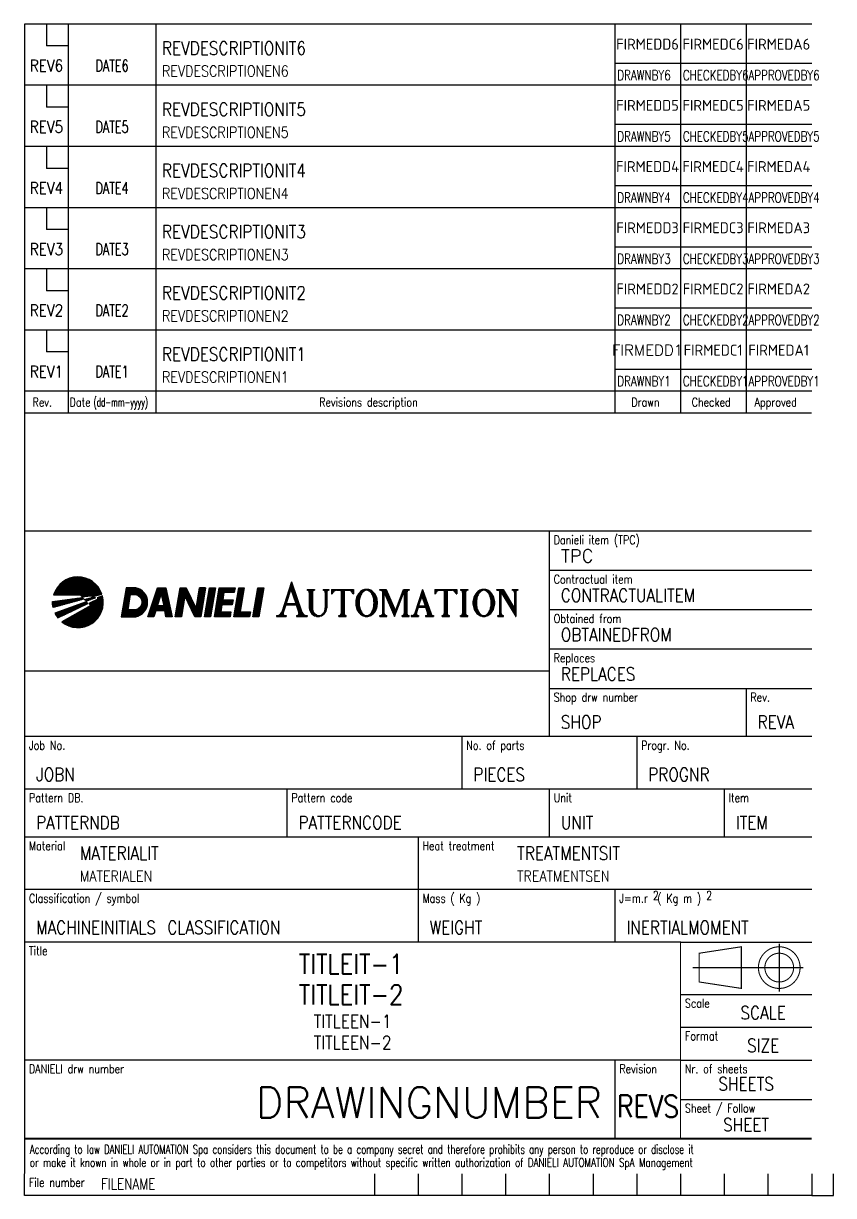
# Model space of a CAD drawing. Extents: x -180 to 5, y -5 to 263.
import ezdxf
from ezdxf.enums import TextEntityAlignment as Align

# ---------------------------------------------------------------- set-up
doc = ezdxf.new("R2010")
doc.units = 0
doc.header["$LTSCALE"] = 5
doc.header["$MEASUREMENT"] = 0
doc.layers.get('0').update_dxf_attribs({"linetype": 'CONTINUOUS'})
doc.layers.add('CART', color=7, linetype='CONTINUOUS')
doc.layers.add('CART-TEXT', color=7, linetype='CONTINUOUS')
doc.styles.add('DIN', font='DIN.shx', dxfattribs={"width": 0.85})
doc.styles.add('ROMANS', font='ROMANS.shx', dxfattribs={"width": 0.85})

# ---------------------------------------------------------------- blocks, each defined once
blk = doc.blocks.new('*X0')
at = {"color": 0}
for p, q in [((1.31, 70.64), (8.03, 70.64)), ((1.56, 70.8), (7.78, 70.8)), ((1.85, 70.96), (7.49, 70.96)), ((2.18, 71.12), (7.16, 71.12)), ((2.57, 71.28), (6.77, 71.28)), ((3.07, 71.44), (6.27, 71.44)), ((3.85, 71.6), (5.48, 71.6)), ((-1.02, 67.79), (10.35, 67.79)), ((-0.95, 67.94), (10.29, 67.94)), ((-0.88, 68.1), (10.22, 68.1)), ((-0.8, 68.26), (10.14, 68.26)), ((-0.72, 68.42), (10.06, 68.42)), ((-0.63, 68.58), (9.97, 68.58)), ((-0.54, 68.74), (9.88, 68.74)), ((-0.44, 68.9), (9.78, 68.9)), ((-0.33, 69.06), (9.67, 69.06)), ((-0.22, 69.21), (9.55, 69.21)), ((-0.09, 69.37), (9.43, 69.37)), ((0.04, 69.53), (9.3, 69.53)), ((0.18, 69.69), (9.16, 69.69)), ((0.34, 69.85), (9, 69.85)), ((0.5, 70.01), (8.84, 70.01)), ((0.68, 70.17), (8.66, 70.17)), ((0.87, 70.33), (8.47, 70.33)), ((1.08, 70.48), (8.26, 70.48)), ((-1.45, 65.56), (3.29, 65.56)), ((-1.44, 65.72), (3.88, 65.72)), ((-1.44, 65.4), (2.71, 65.4)), ((-1.44, 65.25), (2.12, 65.25)), ((-1.43, 65.09), (1.54, 65.09)), ((-1.42, 64.93), (0.95, 64.93)), ((-1.13, 67.47), (10.33, 67.47)), ((-1.08, 67.63), (10.42, 67.63)), ((-0.27, 65.88), (4.47, 65.88)), ((0.9, 66.04), (5.05, 66.04)), ((2.06, 66.2), (5.64, 66.2)), ((3.23, 66.36), (6, 66.36)), ((4.4, 66.52), (5.84, 66.52)), ((4.61, 64.93), (6.39, 64.93)), ((5.04, 65.09), (6.72, 65.09)), ((5.22, 67.31), (9.74, 67.31)), ((5.38, 67.15), (9.16, 67.15)), ((5.48, 65.25), (7.05, 65.25)), ((5.54, 66.99), (7, 66.99)), ((5.57, 66.67), (5.68, 66.67)), ((5.7, 66.83), (5.83, 66.83)), ((5.92, 65.4), (6.95, 65.4)), ((6.33, 66.2), (7.75, 66.2)), ((6.36, 65.56), (6.79, 65.56)), ((6.49, 66.04), (7.31, 66.04)), ((6.65, 65.88), (6.88, 65.88)), ((6.69, 66.36), (8.19, 66.36)), ((7.28, 66.52), (8.63, 66.52)), ((7.33, 65.25), (10.78, 65.25)), ((7.44, 65.09), (10.77, 65.09)), ((7.6, 64.93), (10.75, 64.93)), ((7.66, 65.4), (10.78, 65.4)), ((7.86, 66.67), (8.75, 66.67)), ((7.99, 65.56), (10.78, 65.56)), ((8.04, 66.99), (8.57, 66.99)), ((8.32, 65.72), (10.78, 65.72)), ((8.65, 65.88), (10.77, 65.88)), ((8.98, 66.04), (10.76, 66.04)), ((9.31, 66.2), (10.75, 66.2)), ((9.43, 66.67), (10.68, 66.67)), ((9.64, 66.36), (10.73, 66.36)), ((9.82, 66.52), (10.71, 66.52)), ((9.86, 66.83), (10.64, 66.83)), ((10.3, 66.99), (10.61, 66.99)), ((-1.4, 64.77), (0.36, 64.77)), ((-1.38, 64.61), (-0.22, 64.61)), ((-1.35, 64.45), (-0.81, 64.45)), ((-0.83, 62.86), (2.11, 62.86)), ((-0.75, 62.71), (1.78, 62.71)), ((-0.67, 62.55), (1.45, 62.55)), ((-0.65, 63.02), (2.44, 63.02)), ((-0.57, 62.39), (1.12, 62.39)), ((-0.48, 62.23), (0.79, 62.23)), ((-0.21, 63.18), (2.77, 63.18)), ((0.22, 63.34), (3.1, 63.34)), ((0.66, 63.5), (3.43, 63.5)), ((1.1, 63.66), (3.76, 63.66)), ((1.54, 63.82), (4.08, 63.82)), ((1.98, 63.98), (4.41, 63.98)), ((2.42, 64.13), (4.74, 64.13)), ((2.85, 64.29), (5.07, 64.29)), ((3.29, 64.45), (5.4, 64.45)), ((3.33, 62.23), (9.81, 62.23)), ((3.61, 62.39), (9.91, 62.39)), ((3.73, 64.61), (5.73, 64.61)), ((3.89, 62.55), (10, 62.55)), ((4.16, 62.71), (10.09, 62.71)), ((4.17, 64.77), (6.06, 64.77)), ((4.44, 62.86), (10.17, 62.86)), ((4.72, 63.02), (10.24, 63.02)), ((5, 63.18), (10.31, 63.18)), ((5.28, 63.34), (10.38, 63.34)), ((5.56, 63.5), (10.44, 63.5)), ((5.84, 63.66), (10.49, 63.66)), ((6.12, 63.82), (10.54, 63.82)), ((6.4, 63.98), (10.58, 63.98)), ((6.68, 64.13), (10.62, 64.13)), ((6.95, 64.29), (10.66, 64.29)), ((7.23, 64.45), (10.69, 64.45)), ((7.51, 64.61), (10.71, 64.61)), ((7.76, 64.77), (10.74, 64.77)), ((-0.37, 62.07), (0.46, 62.07)), ((-0.26, 61.91), (0.13, 61.91)), ((0.82, 60.8), (8.54, 60.8)), ((1, 60.64), (8.34, 60.64)), ((1.1, 60.96), (8.73, 60.96)), ((1.22, 60.48), (8.11, 60.48)), ((1.38, 61.12), (8.9, 61.12)), ((1.47, 60.32), (7.87, 60.32)), ((1.65, 61.28), (9.06, 61.28)), ((1.74, 60.17), (7.6, 60.17)), ((1.93, 61.44), (9.21, 61.44)), ((2.06, 60.01), (7.28, 60.01)), ((2.21, 61.59), (9.34, 61.59)), ((2.42, 59.85), (6.92, 59.85)), ((2.49, 61.75), (9.47, 61.75)), ((2.77, 61.91), (9.6, 61.91)), ((2.87, 59.69), (6.46, 59.69)), ((3.05, 62.07), (9.71, 62.07)), ((3.51, 59.53), (5.83, 59.53))]:
    blk.add_line(p, q, dxfattribs=at)
blk = doc.blocks.new('*X1')
at = {"color": 0}
for p, q in [((16.04, 67.79), (20.67, 67.79)), ((16.07, 67.94), (20.53, 67.94)), ((16.09, 68.1), (20.38, 68.1)), ((16.12, 68.26), (20.2, 68.26)), ((16.15, 68.42), (20, 68.42)), ((16.17, 68.58), (19.77, 68.58)), ((16.2, 68.74), (19.49, 68.74)), ((16.23, 68.9), (19.12, 68.9)), ((23.4, 67.79), (26.13, 67.79)), ((23.45, 67.94), (26.09, 67.94)), ((23.51, 68.1), (26.06, 68.1)), ((23.56, 68.26), (26.03, 68.26)), ((23.61, 68.42), (25.99, 68.42)), ((23.66, 68.58), (25.96, 68.58)), ((23.72, 68.74), (25.93, 68.74)), ((23.77, 68.9), (25.89, 68.9)), ((29.08, 67.79), (31.35, 67.79)), ((29.1, 67.94), (31.27, 67.94)), ((29.13, 68.1), (31.2, 68.1)), ((29.16, 68.26), (31.12, 68.26)), ((29.18, 68.42), (31.04, 68.42)), ((29.21, 68.58), (30.97, 68.58)), ((29.24, 68.74), (30.89, 68.74)), ((29.26, 68.9), (30.82, 68.9)), ((33.74, 67.79), (35.2, 67.79)), ((33.77, 67.94), (35.23, 67.94)), ((33.8, 68.1), (35.26, 68.1)), ((33.82, 68.26), (35.28, 68.26)), ((33.85, 68.42), (35.31, 68.42)), ((33.88, 68.58), (35.33, 68.58)), ((33.9, 68.74), (35.36, 68.74)), ((33.93, 68.9), (35.39, 68.9)), ((36.12, 67.79), (37.57, 67.79)), ((36.14, 67.94), (37.6, 67.94)), ((36.17, 68.1), (37.63, 68.1)), ((36.2, 68.26), (37.65, 68.26)), ((36.22, 68.42), (37.68, 68.42)), ((36.25, 68.58), (37.71, 68.58)), ((36.28, 68.74), (37.73, 68.74)), ((36.3, 68.9), (37.76, 68.9)), ((38.49, 67.79), (39.8, 67.79)), ((38.52, 67.94), (42.31, 67.94)), ((38.54, 68.1), (42.33, 68.1)), ((38.57, 68.26), (42.36, 68.26)), ((38.59, 68.42), (42.39, 68.42)), ((38.62, 68.58), (42.41, 68.58)), ((38.65, 68.74), (42.44, 68.74)), ((38.67, 68.9), (42.47, 68.9)), ((43.16, 67.79), (44.48, 67.79)), ((43.19, 67.94), (44.5, 67.94)), ((43.22, 68.1), (44.53, 68.1)), ((43.24, 68.26), (44.56, 68.26)), ((43.27, 68.42), (44.58, 68.42)), ((43.3, 68.58), (44.61, 68.58)), ((43.32, 68.74), (44.64, 68.74)), ((43.35, 68.9), (44.66, 68.9)), ((47.72, 67.79), (49.18, 67.79)), ((47.75, 67.94), (49.21, 67.94)), ((47.78, 68.1), (49.24, 68.1)), ((47.8, 68.26), (49.26, 68.26)), ((47.83, 68.42), (49.29, 68.42)), ((47.86, 68.58), (49.31, 68.58)), ((47.88, 68.74), (49.34, 68.74)), ((47.91, 68.9), (49.37, 68.9)), ((15.56, 64.93), (16.95, 64.93)), ((15.59, 65.09), (16.98, 65.09)), ((15.62, 65.25), (17, 65.25)), ((15.64, 65.4), (17.03, 65.4)), ((15.67, 65.56), (17.06, 65.56)), ((15.7, 65.72), (17.08, 65.72)), ((15.72, 65.88), (17.11, 65.88)), ((15.75, 66.04), (17.14, 66.04)), ((15.78, 66.2), (17.16, 66.2)), ((15.8, 66.36), (17.19, 66.36)), ((15.83, 66.52), (17.22, 66.52)), ((15.86, 66.67), (17.24, 66.67)), ((15.88, 66.83), (17.27, 66.83)), ((15.91, 66.99), (17.29, 66.99)), ((15.94, 67.15), (17.32, 67.15)), ((15.96, 67.31), (17.35, 67.31)), ((15.99, 67.47), (20.89, 67.47)), ((16.01, 67.63), (20.79, 67.63)), ((18.86, 67.31), (20.99, 67.31)), ((19.19, 67.15), (21.08, 67.15)), ((19.41, 66.99), (21.15, 66.99)), ((19.58, 66.83), (21.22, 66.83)), ((19.72, 66.67), (21.27, 66.67)), ((19.82, 66.52), (21.32, 66.52)), ((19.91, 66.36), (21.36, 66.36)), ((19.98, 66.2), (21.4, 66.2)), ((19.99, 64.93), (21.4, 64.93)), ((20.03, 66.04), (21.42, 66.04)), ((20.03, 65.09), (21.43, 65.09)), ((20.06, 65.88), (21.44, 65.88)), ((20.07, 65.25), (21.44, 65.25)), ((20.08, 65.72), (21.45, 65.72)), ((20.09, 65.56), (21.46, 65.56)), ((20.09, 65.4), (21.45, 65.4)), ((22.45, 64.93), (23.91, 64.93)), ((22.5, 65.09), (23.96, 65.09)), ((22.55, 65.25), (24.01, 65.25)), ((22.61, 65.4), (24.07, 65.4)), ((22.66, 65.56), (24.12, 65.56)), ((22.71, 65.72), (24.17, 65.72)), ((22.77, 65.88), (24.22, 65.88)), ((22.82, 66.04), (24.28, 66.04)), ((22.87, 66.2), (24.33, 66.2)), ((22.92, 66.36), (24.38, 66.36)), ((22.98, 66.52), (24.44, 66.52)), ((23.03, 66.67), (24.49, 66.67)), ((23.08, 66.83), (24.54, 66.83)), ((23.14, 66.99), (24.59, 66.99)), ((23.19, 67.15), (24.65, 67.15)), ((23.24, 67.31), (24.7, 67.31)), ((23.29, 67.47), (26.19, 67.47)), ((23.35, 67.63), (26.16, 67.63)), ((24.77, 67.31), (26.23, 67.31)), ((24.8, 67.15), (26.26, 67.15)), ((24.83, 66.99), (26.29, 66.99)), ((24.87, 66.83), (26.32, 66.83)), ((24.9, 66.67), (26.36, 66.67)), ((24.93, 66.52), (26.39, 66.52)), ((24.97, 66.36), (26.42, 66.36)), ((25, 66.2), (26.46, 66.2)), ((25.03, 66.04), (26.49, 66.04)), ((25.06, 65.88), (26.52, 65.88)), ((25.1, 65.72), (26.56, 65.72)), ((25.13, 65.56), (26.59, 65.56)), ((25.16, 65.4), (26.62, 65.4)), ((25.2, 65.25), (26.66, 65.25)), ((25.23, 65.09), (26.69, 65.09)), ((25.26, 64.93), (26.72, 64.93)), ((28.6, 64.93), (30.06, 64.93)), ((28.63, 65.09), (30.09, 65.09)), ((28.65, 65.25), (30.11, 65.25)), ((28.68, 65.4), (30.14, 65.4)), ((28.71, 65.56), (30.16, 65.56)), ((28.73, 65.72), (30.19, 65.72)), ((28.76, 65.88), (30.22, 65.88)), ((28.79, 66.04), (30.24, 66.04)), ((28.81, 66.2), (30.27, 66.2)), ((28.84, 66.36), (30.3, 66.36)), ((28.86, 66.52), (30.32, 66.52)), ((28.89, 66.67), (30.35, 66.67)), ((28.92, 66.83), (30.38, 66.83)), ((28.94, 66.99), (30.4, 66.99)), ((28.97, 67.15), (31.65, 67.15)), ((29, 67.31), (31.58, 67.31)), ((29.02, 67.47), (31.5, 67.47)), ((29.05, 67.63), (31.42, 67.63)), ((30.46, 66.99), (31.73, 66.99)), ((30.54, 66.83), (31.8, 66.83)), ((30.61, 66.67), (31.88, 66.67)), ((30.69, 66.52), (31.95, 66.52)), ((30.76, 66.36), (32.03, 66.36)), ((30.84, 66.2), (32.11, 66.2)), ((30.92, 66.04), (32.18, 66.04)), ((30.99, 65.88), (32.26, 65.88)), ((31.07, 65.72), (32.33, 65.72)), ((31.14, 65.56), (32.41, 65.56)), ((31.22, 65.4), (32.48, 65.4)), ((31.29, 65.25), (32.56, 65.25)), ((31.37, 65.09), (32.64, 65.09)), ((31.45, 64.93), (32.71, 64.93)), ((33.27, 64.93), (34.73, 64.93)), ((33.29, 65.09), (34.75, 65.09)), ((33.32, 65.25), (34.78, 65.25)), ((33.35, 65.4), (34.81, 65.4)), ((33.37, 65.56), (34.83, 65.56)), ((33.4, 65.72), (34.86, 65.72)), ((33.43, 65.88), (34.88, 65.88)), ((33.45, 66.04), (34.91, 66.04)), ((33.48, 66.2), (34.94, 66.2)), ((33.51, 66.36), (34.96, 66.36)), ((33.53, 66.52), (34.99, 66.52)), ((33.56, 66.67), (35.02, 66.67)), ((33.59, 66.83), (35.04, 66.83)), ((33.61, 66.99), (35.07, 66.99)), ((33.64, 67.15), (35.1, 67.15)), ((33.66, 67.31), (35.12, 67.31)), ((33.69, 67.47), (35.15, 67.47)), ((33.72, 67.63), (35.18, 67.63)), ((35.64, 64.93), (37.1, 64.93)), ((35.67, 65.09), (37.13, 65.09)), ((35.69, 65.25), (37.15, 65.25)), ((35.72, 65.4), (37.18, 65.4)), ((35.75, 65.56), (37.2, 65.56)), ((35.77, 65.72), (37.23, 65.72)), ((35.8, 65.88), (37.26, 65.88)), ((35.83, 66.04), (37.28, 66.04)), ((35.85, 66.2), (37.31, 66.2)), ((35.88, 66.36), (37.34, 66.36)), ((35.9, 66.52), (37.36, 66.52)), ((35.93, 66.67), (37.39, 66.67)), ((35.96, 66.83), (37.42, 66.83)), ((35.98, 66.99), (37.44, 66.99)), ((36.01, 67.15), (37.47, 67.15)), ((36.04, 67.31), (37.5, 67.31)), ((36.06, 67.47), (37.52, 67.47)), ((36.09, 67.63), (37.55, 67.63)), ((38.01, 64.93), (39.33, 64.93)), ((38.04, 65.09), (41.83, 65.09)), ((38.07, 65.25), (41.86, 65.25)), ((38.09, 65.4), (41.88, 65.4)), ((38.12, 65.56), (41.91, 65.56)), ((38.15, 65.72), (41.94, 65.72)), ((38.17, 65.88), (41.96, 65.88)), ((38.2, 66.04), (41.99, 66.04)), ((38.22, 66.2), (39.54, 66.2)), ((38.25, 66.36), (39.56, 66.36)), ((38.28, 66.52), (39.59, 66.52)), ((38.3, 66.67), (39.62, 66.67)), ((38.33, 66.83), (39.64, 66.83)), ((38.36, 66.99), (39.67, 66.99)), ((38.38, 67.15), (39.7, 67.15)), ((38.41, 67.31), (39.72, 67.31)), ((38.44, 67.47), (39.75, 67.47)), ((38.46, 67.63), (39.78, 67.63)), ((42.69, 64.93), (44, 64.93)), ((42.71, 65.09), (44.03, 65.09)), ((42.74, 65.25), (44.05, 65.25)), ((42.77, 65.4), (44.08, 65.4)), ((42.79, 65.56), (44.11, 65.56)), ((42.82, 65.72), (44.13, 65.72)), ((42.85, 65.88), (44.16, 65.88)), ((42.87, 66.04), (44.19, 66.04)), ((42.9, 66.2), (44.21, 66.2)), ((42.93, 66.36), (44.24, 66.36)), ((42.95, 66.52), (44.26, 66.52)), ((42.98, 66.67), (44.29, 66.67)), ((43, 66.83), (44.32, 66.83)), ((43.03, 66.99), (44.34, 66.99)), ((43.06, 67.15), (44.37, 67.15)), ((43.08, 67.31), (44.4, 67.31)), ((43.11, 67.47), (44.42, 67.47)), ((43.14, 67.63), (44.45, 67.63)), ((47.25, 64.93), (48.71, 64.93)), ((47.27, 65.09), (48.73, 65.09)), ((47.3, 65.25), (48.76, 65.25)), ((47.33, 65.4), (48.79, 65.4)), ((47.35, 65.56), (48.81, 65.56)), ((47.38, 65.72), (48.84, 65.72)), ((47.41, 65.88), (48.87, 65.88)), ((47.43, 66.04), (48.89, 66.04)), ((47.46, 66.2), (48.92, 66.2)), ((47.49, 66.36), (48.94, 66.36)), ((47.51, 66.52), (48.97, 66.52)), ((47.54, 66.67), (49, 66.67)), ((47.57, 66.83), (49.02, 66.83)), ((47.59, 66.99), (49.05, 66.99)), ((47.62, 67.15), (49.08, 67.15)), ((47.64, 67.31), (49.1, 67.31)), ((47.67, 67.47), (49.13, 67.47)), ((47.7, 67.63), (49.16, 67.63)), ((15.12, 62.23), (19.2, 62.23)), ((15.14, 62.39), (19.55, 62.39)), ((15.17, 62.55), (19.82, 62.55)), ((15.19, 62.71), (20.04, 62.71)), ((15.22, 62.86), (20.24, 62.86)), ((15.25, 63.02), (20.41, 63.02)), ((15.27, 63.18), (20.56, 63.18)), ((15.3, 63.34), (20.69, 63.34)), ((15.33, 63.5), (20.81, 63.5)), ((15.35, 63.66), (20.91, 63.66)), ((15.38, 63.82), (16.77, 63.82)), ((15.41, 63.98), (16.79, 63.98)), ((15.43, 64.13), (16.82, 64.13)), ((15.46, 64.29), (16.84, 64.29)), ((15.49, 64.45), (16.87, 64.45)), ((15.51, 64.61), (16.9, 64.61)), ((15.54, 64.77), (16.92, 64.77)), ((18.94, 63.82), (21.01, 63.82)), ((19.24, 63.98), (21.09, 63.98)), ((19.45, 64.13), (21.16, 64.13)), ((19.61, 64.29), (21.23, 64.29)), ((19.74, 64.45), (21.28, 64.45)), ((19.84, 64.61), (21.33, 64.61)), ((19.92, 64.77), (21.37, 64.77)), ((21.55, 62.23), (23.01, 62.23)), ((21.6, 62.39), (23.06, 62.39)), ((21.65, 62.55), (23.11, 62.55)), ((21.71, 62.71), (23.17, 62.71)), ((21.76, 62.86), (23.22, 62.86)), ((21.81, 63.02), (23.27, 63.02)), ((21.87, 63.18), (23.32, 63.18)), ((21.92, 63.34), (23.38, 63.34)), ((21.97, 63.5), (23.43, 63.5)), ((22.02, 63.66), (26.99, 63.66)), ((22.08, 63.82), (26.95, 63.82)), ((22.13, 63.98), (26.92, 63.98)), ((22.18, 64.13), (26.89, 64.13)), ((22.24, 64.29), (26.85, 64.29)), ((22.29, 64.45), (26.82, 64.45)), ((22.34, 64.61), (26.79, 64.61)), ((22.39, 64.77), (23.85, 64.77)), ((25.3, 64.77), (26.75, 64.77)), ((25.56, 63.5), (27.02, 63.5)), ((25.59, 63.34), (27.05, 63.34)), ((25.63, 63.18), (27.09, 63.18)), ((25.66, 63.02), (27.12, 63.02)), ((25.69, 62.86), (27.15, 62.86)), ((25.73, 62.71), (27.18, 62.71)), ((25.76, 62.55), (27.22, 62.55)), ((25.79, 62.39), (27.25, 62.39)), ((25.83, 62.23), (27.28, 62.23)), ((28.15, 62.23), (29.61, 62.23)), ((28.18, 62.39), (29.64, 62.39)), ((28.2, 62.55), (29.66, 62.55)), ((28.23, 62.71), (29.69, 62.71)), ((28.26, 62.86), (29.71, 62.86)), ((28.28, 63.02), (29.74, 63.02)), ((28.31, 63.18), (29.77, 63.18)), ((28.34, 63.34), (29.79, 63.34)), ((28.36, 63.5), (29.82, 63.5)), ((28.39, 63.66), (29.85, 63.66)), ((28.42, 63.82), (29.87, 63.82)), ((28.44, 63.98), (29.9, 63.98)), ((28.47, 64.13), (29.93, 64.13)), ((28.49, 64.29), (29.95, 64.29)), ((28.52, 64.45), (29.98, 64.45)), ((28.55, 64.61), (30.01, 64.61)), ((28.57, 64.77), (30.03, 64.77)), ((31.52, 64.77), (32.79, 64.77)), ((31.6, 64.61), (32.86, 64.61)), ((31.67, 64.45), (32.94, 64.45)), ((31.75, 64.29), (33.01, 64.29)), ((31.82, 64.13), (33.09, 64.13)), ((31.9, 63.98), (34.57, 63.98)), ((31.98, 63.82), (34.54, 63.82)), ((32.05, 63.66), (34.51, 63.66)), ((32.13, 63.5), (34.49, 63.5)), ((32.2, 63.34), (34.46, 63.34)), ((32.28, 63.18), (34.44, 63.18)), ((32.35, 63.02), (34.41, 63.02)), ((32.43, 62.86), (34.38, 62.86)), ((32.51, 62.71), (34.36, 62.71)), ((32.58, 62.55), (34.33, 62.55)), ((32.66, 62.39), (34.3, 62.39)), ((32.73, 62.23), (34.28, 62.23)), ((33.14, 64.13), (34.59, 64.13)), ((33.16, 64.29), (34.62, 64.29)), ((33.19, 64.45), (34.65, 64.45)), ((33.21, 64.61), (34.67, 64.61)), ((33.24, 64.77), (34.7, 64.77)), ((35.19, 62.23), (36.65, 62.23)), ((35.22, 62.39), (36.68, 62.39)), ((35.24, 62.55), (36.7, 62.55)), ((35.27, 62.71), (36.73, 62.71)), ((35.3, 62.86), (36.75, 62.86)), ((35.32, 63.02), (36.78, 63.02)), ((35.35, 63.18), (36.81, 63.18)), ((35.38, 63.34), (36.83, 63.34)), ((35.4, 63.5), (36.86, 63.5)), ((35.43, 63.66), (36.89, 63.66)), ((35.45, 63.82), (36.91, 63.82)), ((35.48, 63.98), (36.94, 63.98)), ((35.51, 64.13), (36.97, 64.13)), ((35.53, 64.29), (36.99, 64.29)), ((35.56, 64.45), (37.02, 64.45)), ((35.59, 64.61), (37.05, 64.61)), ((35.61, 64.77), (37.07, 64.77)), ((37.56, 62.23), (41.36, 62.23)), ((37.59, 62.39), (41.38, 62.39)), ((37.62, 62.55), (41.41, 62.55)), ((37.64, 62.71), (41.43, 62.71)), ((37.67, 62.86), (41.46, 62.86)), ((37.7, 63.02), (41.49, 63.02)), ((37.72, 63.18), (41.51, 63.18)), ((37.75, 63.34), (39.06, 63.34)), ((37.77, 63.5), (39.09, 63.5)), ((37.8, 63.66), (39.11, 63.66)), ((37.83, 63.82), (39.14, 63.82)), ((37.85, 63.98), (39.17, 63.98)), ((37.88, 64.13), (39.19, 64.13)), ((37.91, 64.29), (39.22, 64.29)), ((37.93, 64.45), (39.25, 64.45)), ((37.96, 64.61), (39.27, 64.61)), ((37.99, 64.77), (39.3, 64.77)), ((42.24, 62.23), (46.03, 62.23)), ((42.26, 62.39), (46.06, 62.39)), ((42.29, 62.55), (46.08, 62.55)), ((42.32, 62.71), (46.11, 62.71)), ((42.34, 62.86), (46.14, 62.86)), ((42.37, 63.02), (46.16, 63.02)), ((42.4, 63.18), (46.19, 63.18)), ((42.42, 63.34), (43.74, 63.34)), ((42.45, 63.5), (43.76, 63.5)), ((42.48, 63.66), (43.79, 63.66)), ((42.5, 63.82), (43.81, 63.82)), ((42.53, 63.98), (43.84, 63.98)), ((42.56, 64.13), (43.87, 64.13)), ((42.58, 64.29), (43.89, 64.29)), ((42.61, 64.45), (43.92, 64.45)), ((42.63, 64.61), (43.95, 64.61)), ((42.66, 64.77), (43.97, 64.77)), ((46.8, 62.23), (48.26, 62.23)), ((46.82, 62.39), (48.28, 62.39)), ((46.85, 62.55), (48.31, 62.55)), ((46.88, 62.71), (48.34, 62.71)), ((46.9, 62.86), (48.36, 62.86)), ((46.93, 63.02), (48.39, 63.02)), ((46.96, 63.18), (48.42, 63.18)), ((46.98, 63.34), (48.44, 63.34)), ((47.01, 63.5), (48.47, 63.5)), ((47.04, 63.66), (48.49, 63.66)), ((47.06, 63.82), (48.52, 63.82)), ((47.09, 63.98), (48.55, 63.98)), ((47.12, 64.13), (48.57, 64.13)), ((47.14, 64.29), (48.6, 64.29)), ((47.17, 64.45), (48.63, 64.45)), ((47.19, 64.61), (48.65, 64.61)), ((47.22, 64.77), (48.68, 64.77)), ((15.09, 62.07), (18.69, 62.07)), ((21.5, 62.07), (22.95, 62.07)), ((25.86, 62.07), (27.32, 62.07)), ((28.12, 62.07), (29.58, 62.07)), ((32.81, 62.07), (34.25, 62.07)), ((35.16, 62.07), (36.62, 62.07)), ((37.54, 62.07), (41.33, 62.07)), ((42.21, 62.07), (46, 62.07)), ((46.77, 62.07), (48.23, 62.07))]:
    blk.add_line(p, q, dxfattribs=at)

msp = doc.modelspace()

# ---------------------------------------------------------------- hatches: boundary and pattern name
at = {"layer": 'CART'}
h = msp.add_hatch(dxfattribs=at)
h.set_pattern_fill('ANSI31', color=9, scale=1.15, angle=315, style=0)
h.paths.add_polyline_path([(-67.68, 132.98, -0.414214), (-67.18, 133.48), (-67.18, 133.68), (-68.48, 133.68), (-68.48, 133.48, -0.414214), (-67.98, 132.98), (-67.98, 129.34), (-70.58, 133.68), (-71.98, 133.68), (-71.98, 133.48), (-71.78, 133.48, -0.414214), (-71.28, 132.98), (-71.28, 128.18, -0.414214), (-71.78, 127.68), (-71.78, 127.48), (-70.48, 127.48), (-70.48, 127.68, -0.414214), (-70.98, 128.18), (-70.98, 132.98), (-67.68, 127.48)])
h.paths.add_polyline_path([(-72.67, 129.37, 0.080772), (-72.48, 130.58, 0.080772), (-72.67, 131.8, 0.089305), (-73.21, 132.77, 0.104793), (-74.05, 133.46, 0.119182), (-74.98, 133.68, 0.119182), (-75.91, 133.46, 0.104793), (-76.74, 132.77, 0.089305), (-77.28, 131.8, 0.080772), (-77.48, 130.58, 0.080772), (-77.28, 129.37, 0.089305), (-76.74, 128.39, 0.104793), (-75.91, 127.71, 0.119182), (-74.98, 127.48, 0.119182), (-74.05, 127.71, 0.104793), (-73.21, 128.39, 0.089305)])
h.paths.add_polyline_path([(-73.77, 128.53, -0.106763), (-74.38, 127.87, -0.155009), (-74.98, 127.68, -0.155009), (-75.57, 127.87, -0.106763), (-76.18, 128.53, -0.073133), (-76.54, 129.42, -0.059622), (-76.68, 130.58, -0.059622), (-76.54, 131.75, -0.073133), (-76.18, 132.63, -0.106763), (-75.57, 133.29, -0.155009), (-74.98, 133.48, -0.155009), (-74.38, 133.29, -0.106763), (-73.77, 132.63, -0.073133), (-73.42, 131.75, -0.059622), (-73.28, 130.58, -0.059622), (-73.42, 129.42, -0.073133)], flags=16)
h.paths.add_polyline_path([(-79.83, 128.18, -0.414214), (-80.33, 127.68), (-80.33, 127.48), (-78.63, 127.48), (-78.63, 127.68, -0.414214), (-79.13, 128.18), (-79.13, 132.98, -0.414214), (-78.63, 133.48), (-78.63, 133.68), (-80.33, 133.68), (-80.33, 133.48, -0.414214), (-79.83, 132.98)])
h.paths.add_polyline_path([(-84.53, 127.68), (-84.53, 127.48), (-82.83, 127.48), (-82.83, 127.68, -0.414214), (-83.33, 128.18), (-83.33, 133.28, -0.414214), (-83.13, 133.48), (-82.28, 133.48, -0.121887), (-81.87, 133.38, -0.105305), (-81.5, 133.07, -0.078679), (-81.28, 132.68), (-81.18, 132.68), (-81.18, 133.68), (-86.18, 133.68), (-86.18, 132.68), (-86.07, 132.68, -0.078679), (-85.85, 133.07, -0.105305), (-85.48, 133.38, -0.121887), (-85.08, 133.48), (-84.23, 133.48, -0.414214), (-84.03, 133.28), (-84.03, 128.18, -0.414214)])
h.paths.add_polyline_path([(-87.83, 128.21, -0.515034), (-88.21, 127.68), (-88.28, 127.68), (-88.28, 127.48), (-86.48, 127.48), (-86.48, 127.68), (-86.48, 127.68, -0.320103), (-87.05, 128.09), (-88.98, 133.68), (-90.75, 128.23, -0.32492), (-91.51, 127.68), (-91.58, 127.68), (-91.58, 127.48), (-89.88, 127.48), (-89.88, 127.68), (-89.92, 127.68, -0.509525), (-90.4, 128.34), (-89.99, 129.58), (-88.31, 129.58)])
h.paths.add_polyline_path([(-88.41, 129.88), (-89.9, 129.88), (-89.17, 132.1)], flags=16)
h.paths.add_polyline_path([(-93.18, 128.18, -0.414214), (-93.68, 127.68), (-93.68, 127.48), (-92.08, 127.48), (-92.08, 127.68, -0.414214), (-92.58, 128.18), (-92.58, 132.98, -0.414214), (-92.08, 133.48), (-92.08, 133.68), (-93.32, 133.68), (-95.19, 128.8), (-97.32, 133.68), (-98.78, 133.68), (-98.78, 133.48), (-98.58, 133.48, -0.414214), (-98.08, 132.98), (-98.08, 128.18, -0.35716), (-98.73, 127.68), (-98.73, 127.48), (-97.13, 127.48), (-97.13, 127.68, -0.35716), (-97.78, 128.18), (-97.78, 132.98), (-95.38, 127.48), (-93.18, 133.21)])
h.paths.add_polyline_path([(-104.28, 130.58, 0.080772), (-104.08, 129.37, 0.089305), (-103.54, 128.39, 0.104793), (-102.71, 127.71, 0.119182), (-101.78, 127.48, 0.119182), (-100.85, 127.71, 0.104793), (-100.01, 128.39, 0.089305), (-99.47, 129.37, 0.080772), (-99.28, 130.58, 0.080772), (-99.47, 131.8, 0.089305), (-100.01, 132.77, 0.104793), (-100.85, 133.46, 0.119182), (-101.78, 133.68, 0.119182), (-102.71, 133.46, 0.104793), (-103.54, 132.77, 0.089305), (-104.08, 131.8, 0.080772)])
h.paths.add_polyline_path([(-100.22, 129.42, -0.073133), (-100.57, 128.53, -0.106763), (-101.18, 127.87, -0.155009), (-101.78, 127.68, -0.155009), (-102.37, 127.87, -0.106763), (-102.98, 128.53, -0.073133), (-103.34, 129.42, -0.059622), (-103.48, 130.58, -0.059622), (-103.34, 131.75, -0.073133), (-102.98, 132.63, -0.106763), (-102.37, 133.29, -0.155009), (-101.78, 133.48, -0.155009), (-101.18, 133.29, -0.106763), (-100.57, 132.63, -0.073133), (-100.22, 131.75, -0.059622), (-100.08, 130.58, -0.059622)], flags=16)
h.paths.add_polyline_path([(-107.63, 128.18, -0.414214), (-108.13, 127.68), (-108.13, 127.48), (-106.43, 127.48), (-106.43, 127.68, -0.414214), (-106.93, 128.18), (-106.93, 133.28, -0.414214), (-106.73, 133.48), (-105.88, 133.48, -0.121887), (-105.47, 133.38, -0.105305), (-105.1, 133.07, -0.078679), (-104.88, 132.68), (-104.78, 132.68), (-104.78, 133.68), (-109.78, 133.68), (-109.78, 132.68), (-109.67, 132.68, -0.078679), (-109.45, 133.07, -0.105305), (-109.08, 133.38, -0.121887), (-108.68, 133.48), (-107.83, 133.48, -0.414214), (-107.63, 133.28)])
h.paths.add_polyline_path([(-114.18, 132.98, -0.414214), (-113.68, 133.48), (-113.68, 133.68), (-115.38, 133.68), (-115.38, 133.48, -0.414214), (-114.88, 132.98), (-114.88, 129.48, 1), (-110.88, 129.48), (-110.88, 132.98, -0.414214), (-110.38, 133.48), (-110.38, 133.68), (-111.73, 133.68), (-111.73, 133.48, -0.414214), (-111.23, 132.98), (-111.23, 129.48, -0.043151), (-111.33, 128.77, -0.12619), (-111.69, 128.21, -0.105488), (-112.16, 127.81, -0.122953), (-112.68, 127.68, -0.122953), (-113.19, 127.81, -0.061545), (-113.71, 128.21, -0.113893), (-114.07, 128.77, -0.055575), (-114.18, 129.48)])
h.paths.add_polyline_path([(-116.57, 128.49), (-118.95, 135.4), (-121.19, 128.5, -0.330326), (-122.31, 127.68), (-122.38, 127.68), (-122.38, 127.48), (-120.18, 127.48), (-120.18, 127.68), (-120.4, 127.68, -0.509525), (-120.88, 128.34), (-120.28, 130.18), (-117.89, 130.18), (-117.26, 128.34, -0.515034), (-117.73, 127.68), (-117.78, 127.68), (-117.78, 127.48), (-115.38, 127.48), (-115.38, 127.68), (-115.44, 127.68, -0.320103)])
h.paths.add_polyline_path([(-118, 130.48), (-120.18, 130.48), (-119.12, 133.75)], flags=16)

# ---------------------------------------------------------------- linework, layer by layer
at = {"layer": 'CART', "color": 2}
for p, q in [((0, 263), (-180, 263)), ((-118.95, 135.4), (-121.19, 128.5)), ((-118.95, 135.4), (-116.57, 128.49)), ((-145.52, 127.41), (-144.41, 134.06)), ((-119.12, 133.75), (-120.18, 130.48)), ((-119.12, 133.75), (-118, 130.48)), ((-115.38, 133.68), (-113.68, 133.68)), ((-115.38, 133.68), (-115.38, 133.48)), ((-114.88, 132.98), (-114.88, 129.48)), ((-114.18, 132.98), (-114.18, 129.48)), ((-113.68, 133.68), (-113.68, 133.48)), ((-111.73, 133.68), (-111.73, 133.48)), ((-111.73, 133.68), (-110.38, 133.68)), ((-111.23, 132.98), (-111.23, 129.48)), ((-110.88, 132.98), (-110.88, 129.48)), ((-110.38, 133.68), (-110.38, 133.48)), ((-109.78, 133.68), (-109.78, 132.68)), ((-109.78, 133.68), (-104.78, 133.68)), ((-109.78, 132.68), (-109.67, 132.68)), ((-108.68, 133.48), (-107.83, 133.48)), ((-107.63, 133.28), (-107.63, 128.18)), ((-106.93, 133.28), (-106.93, 128.18)), ((-106.73, 133.48), (-105.88, 133.48)), ((-104.88, 132.68), (-104.78, 132.68)), ((-104.78, 133.68), (-104.78, 132.68)), ((-98.78, 133.48), (-98.78, 133.68)), ((-98.78, 133.68), (-97.32, 133.68)), ((-98.78, 133.48), (-98.58, 133.48)), ((-98.08, 128.18), (-98.08, 132.98)), ((-97.78, 128.18), (-97.78, 132.98)), ((-97.78, 132.98), (-95.38, 127.48)), ((-97.32, 133.68), (-95.19, 128.8)), ((-95.38, 127.48), (-93.18, 133.21)), ((-95.19, 128.8), (-93.32, 133.68)), ((-93.32, 133.68), (-92.08, 133.68)), ((-93.18, 133.21), (-93.18, 128.18)), ((-92.58, 132.98), (-92.58, 128.18)), ((-92.08, 133.68), (-92.08, 133.48)), ((-88.98, 133.68), (-90.75, 128.23)), ((-89.17, 132.1), (-89.9, 129.88)), ((-89.17, 132.1), (-88.41, 129.88)), ((-88.98, 133.68), (-87.05, 128.09)), ((-86.18, 133.68), (-86.18, 132.68)), ((-86.18, 133.68), (-81.18, 133.68)), ((-86.18, 132.68), (-86.07, 132.68)), ((-85.08, 133.48), (-84.23, 133.48)), ((-84.03, 133.28), (-84.03, 128.18)), ((-83.33, 133.28), (-83.33, 128.18)), ((-83.13, 133.48), (-82.28, 133.48)), ((-81.28, 132.68), (-81.18, 132.68)), ((-81.18, 133.68), (-81.18, 132.68)), ((-80.33, 133.68), (-78.63, 133.68)), ((-80.33, 133.68), (-80.33, 133.48)), ((-79.83, 132.98), (-79.83, 128.18)), ((-79.13, 132.98), (-79.13, 128.18)), ((-78.63, 133.68), (-78.63, 133.48)), ((-71.98, 133.68), (-70.58, 133.68)), ((-71.98, 133.48), (-71.98, 133.68)), ((-71.98, 133.48), (-71.78, 133.48)), ((-71.28, 128.18), (-71.28, 132.98)), ((-70.98, 128.18), (-70.98, 132.98)), ((-70.98, 132.98), (-67.68, 127.48)), ((-70.58, 133.68), (-67.98, 129.34)), ((-68.48, 133.68), (-67.18, 133.68)), ((-68.48, 133.68), (-68.48, 133.48)), ((-67.98, 132.98), (-67.98, 129.34)), ((-67.68, 132.98), (-67.68, 127.48)), ((-67.18, 133.68), (-67.18, 133.48)), ((-120.28, 130.18), (-120.88, 128.34)), ((-120.28, 130.18), (-117.89, 130.18)), ((-120.18, 130.48), (-118, 130.48)), ((-117.89, 130.18), (-117.26, 128.34)), ((-89.99, 129.58), (-90.4, 128.34)), ((-89.99, 129.58), (-88.31, 129.58)), ((-89.9, 129.88), (-88.41, 129.88)), ((-88.31, 129.58), (-87.83, 128.21)), ((-122.38, 127.68), (-122.29, 127.68)), ((-122.38, 127.68), (-122.38, 127.48)), ((-122.38, 127.48), (-120.18, 127.48)), ((-120.4, 127.68), (-120.18, 127.68)), ((-120.18, 127.68), (-120.18, 127.48)), ((-117.78, 127.68), (-117.78, 127.48)), ((-117.78, 127.68), (-117.73, 127.68)), ((-117.78, 127.48), (-115.38, 127.48)), ((-115.44, 127.68), (-115.38, 127.68)), ((-115.38, 127.68), (-115.38, 127.48)), ((-108.13, 127.48), (-108.13, 127.68)), ((-108.13, 127.48), (-106.43, 127.48)), ((-106.43, 127.48), (-106.43, 127.68)), ((-98.73, 127.48), (-98.73, 127.68)), ((-98.73, 127.48), (-97.13, 127.48)), ((-97.13, 127.48), (-97.13, 127.68)), ((-93.68, 127.48), (-93.68, 127.68)), ((-93.68, 127.48), (-92.08, 127.48)), ((-92.08, 127.48), (-92.08, 127.68)), ((-91.58, 127.68), (-91.58, 127.48)), ((-91.51, 127.68), (-91.58, 127.68)), ((-91.58, 127.48), (-89.88, 127.48)), ((-89.92, 127.68), (-89.88, 127.68)), ((-89.88, 127.68), (-89.88, 127.48)), ((-88.28, 127.68), (-88.28, 127.48)), ((-88.28, 127.68), (-88.21, 127.68)), ((-88.28, 127.48), (-86.48, 127.48)), ((-86.48, 127.68), (-86.48, 127.48)), ((-86.48, 127.68), (-86.48, 127.68)), ((-84.53, 127.48), (-84.53, 127.68)), ((-84.53, 127.48), (-82.83, 127.48)), ((-82.83, 127.48), (-82.83, 127.68)), ((-80.33, 127.48), (-80.33, 127.68)), ((-80.33, 127.48), (-78.63, 127.48)), ((-78.63, 127.48), (-78.63, 127.68)), ((-71.78, 127.48), (-71.78, 127.68)), ((-71.78, 127.48), (-70.48, 127.48)), ((-70.48, 127.48), (-70.48, 127.68))]:
    msp.add_line(p, q, dxfattribs=at)
at = {"layer": 'CART', "color": 9}
for p, q in [((-175, 263), (-175, 258)), ((-170, 263), (-170, 174)), ((-150, 263), (-150, 174)), ((-45, 263), (-45, 174)), ((-30, 263), (-30, 174)), ((-15, 263), (-15, 174)), ((-170, 258), (-175, 258)), ((0, 254), (-45, 254)), ((0, 249), (-180, 249)), ((-175, 249), (-175, 244)), ((-170, 244), (-175, 244)), ((0, 240), (-45, 240)), ((0, 235), (-180, 235)), ((-175, 235), (-175, 230)), ((-170, 230), (-175, 230)), ((0, 226), (-45, 226)), ((0, 221), (-180, 221)), ((-175, 221), (-175, 216)), ((-170, 216), (-175, 216)), ((0, 212), (-45, 212)), ((0, 207), (-180, 207)), ((-175, 207), (-175, 202)), ((-170, 202), (-175, 202)), ((0, 198), (-45, 198)), ((0, 193), (-180, 193)), ((-175, 193), (-175, 188)), ((-170, 188), (-175, 188)), ((0, 184), (-45, 184)), ((0, 179), (-180, 179)), ((-60, 147), (-60, 100)), ((0, 138), (-60, 138)), ((0, 129), (-60, 129)), ((0, 120), (-60, 120)), ((-60, 115), (-180, 115)), ((-60, 111), (0, 111)), ((-15, 111), (-15, 100)), ((0, 100), (-180, 100)), ((-80, 100), (-80, 88)), ((-40, 100), (-40, 88)), ((0, 88), (-180, 88)), ((-20, 88), (-20, 77)), ((0, 77), (-180, 77)), ((-90, 77), (-90, 61)), ((0, 65), (-180, 65)), ((-45, 65), (-45, 53)), ((-90, 61), (-90, 53)), ((-30, 53), (0, 53)), ((-7.42, 52.62), (-7.42, 41.69)), ((-27.15, 47.15), (-1.95, 47.15)), ((-30, 41), (0, 41)), ((-30, 33.5), (0, 33.5)), ((-45, 26), (-45, 8)), ((-30, 26), (0, 26)), ((-30, 17), (0, 17)), ((-180, -5), (-180, 0)), ((-100, 0), (-100, -5)), ((-90, 0), (-90, -5)), ((-80, 0), (-80, -5)), ((-70, 0), (-70, -5)), ((-60, 0), (-60, -5)), ((-50, 0), (-50, -5)), ((-40, 0), (-40, -5)), ((-30, 0), (-30, -5)), ((-20, 0), (-20, -5)), ((-10, 0), (-10, -5)), ((0, 0), (0, -5)), ((5, -5), (5, 0)), ((0, -5), (-180, -5)), ((0, -5), (5, -5))]:
    msp.add_line(p, q, dxfattribs=at)
at = {"layer": 'CART', "color": 2}
for points, const_width in [([(-180, 263), (-180, 0)], 0.3), ([(-180, 174), (0, 174)], 0.3), ([(-180, 53), (-30, 53), (-30, 8)], 0.3), ([(-180, 8), (0, 8)], 0.5)]:
    msp.add_lwpolyline(points, dxfattribs=dict(at, const_width=const_width))
at = {"layer": 'CART', "color": 9, "const_width": 0.3}
for points in [[(-180, 147), (0, 147)], [(-180, 26), (-30, 26)]]:
    msp.add_lwpolyline(points, dxfattribs=at)
at = {"layer": 'CART', "color": 2}
for points in [[(-167.28, 132.41), (-166.81, 131.94), (-164.93, 132.2), (-164.34, 132.04), (-162.3, 132.6, 0.72868), (-173.35, 132.41)], [(-173.6, 130.9), (-166.85, 131.82), (-166.49, 131.46), (-173.49, 129.56, -0.058012)], [(-162.81, 131.63), (-165.3, 130.44), (-164.85, 129.99), (-171.46, 126.22, 0.726081), (-162.18, 132.21), (-163.36, 131.78)], [(-154.58, 127.41, 0.819804), (-154.58, 134.06), (-156.79, 134.06), (-157.9, 127.41)], [(-156.32, 128.99), (-155.74, 132.48), (-154.58, 132.48, -0.819804), (-154.58, 128.99)], [(-104.28, 130.58, 0.080772), (-104.08, 129.37, 0.089305), (-103.54, 128.39, 0.104793), (-102.71, 127.71, 0.119182), (-101.78, 127.48, 0.119182), (-100.85, 127.71, 0.104793), (-100.01, 128.39, 0.089305), (-99.47, 129.37, 0.080772), (-99.28, 130.58, 0.080772), (-99.47, 131.8, 0.089305), (-100.01, 132.77, 0.104793), (-100.85, 133.46, 0.119182), (-101.78, 133.68, 0.119182), (-102.71, 133.46, 0.104793), (-103.54, 132.77, 0.089305), (-104.08, 131.8, 0.080772)], [(-103.48, 130.58, 0.059622), (-103.34, 129.42, 0.073133), (-102.98, 128.53, 0.106763), (-102.37, 127.87, 0.155009), (-101.78, 127.68, 0.155009), (-101.18, 127.87, 0.106763), (-100.57, 128.53, 0.073133), (-100.22, 129.42, 0.059622), (-100.08, 130.58, 0.059622), (-100.22, 131.75, 0.073133), (-100.57, 132.63, 0.106763), (-101.18, 133.29, 0.155009), (-101.78, 133.48, 0.155009), (-102.37, 133.29, 0.106763), (-102.98, 132.63, 0.073133), (-103.34, 131.75, 0.059622)], [(-77.48, 130.58, 0.080772), (-77.28, 129.37, 0.089305), (-76.74, 128.39, 0.104793), (-75.91, 127.71, 0.119182), (-74.98, 127.48, 0.119182), (-74.05, 127.71, 0.104793), (-73.21, 128.39, 0.089305), (-72.67, 129.37, 0.080772), (-72.48, 130.58, 0.080772), (-72.67, 131.8, 0.089305), (-73.21, 132.77, 0.104793), (-74.05, 133.46, 0.119182), (-74.98, 133.68, 0.119182), (-75.91, 133.46, 0.104793), (-76.74, 132.77, 0.089305), (-77.28, 131.8, 0.080772)], [(-76.68, 130.58, 0.059622), (-76.54, 129.42, 0.073133), (-76.18, 128.53, 0.106763), (-75.57, 127.87, 0.155009), (-74.98, 127.68, 0.155009), (-74.38, 127.87, 0.106763), (-73.77, 128.53, 0.073133), (-73.42, 129.42, 0.059622), (-73.28, 130.58, 0.059622), (-73.42, 131.75, 0.073133), (-73.77, 132.63, 0.106763), (-74.38, 133.29, 0.155009), (-74.98, 133.48, 0.155009), (-75.57, 133.29, 0.106763), (-76.18, 132.63, 0.073133), (-76.54, 131.75, 0.059622)], [(-172.38, 127.15), (-165.49, 130.47), (-165.89, 130.86), (-173.06, 128.26, 0.056185)]]:
    msp.add_lwpolyline(points, format="xyb", close=True, dxfattribs=at)
for points in [[(-166.26, 131.4), (-164.34, 131.92), (-163.74, 131.76), (-165.86, 131)], [(-147.95, 128.8), (-149.97, 128.8), (-150.43, 127.41), (-151.82, 127.41), (-149.6, 134.06), (-147.66, 134.06), (-146.28, 127.41), (-147.66, 127.41)], [(-149.6, 129.91), (-148.73, 132.53), (-148.18, 129.91)], [(-138.83, 127.41), (-137.72, 134.06), (-136.34, 134.06), (-137.44, 127.41)], [(-136.58, 127.41), (-135.47, 134.06), (-131.86, 134.06), (-132.05, 132.96), (-134.4, 132.96), (-134.68, 131.29), (-132.33, 131.29), (-132.51, 130.18), (-134.87, 130.18), (-135.14, 128.52), (-132.79, 128.52), (-132.97, 127.41)], [(-132.13, 127.41), (-131.03, 134.06), (-129.78, 134.06), (-130.7, 128.52), (-128.35, 128.52), (-128.53, 127.41)], [(-127.8, 127.41), (-126.69, 134.06), (-125.31, 134.06), (-126.42, 127.41)]]:
    msp.add_lwpolyline(points, close=True, dxfattribs=at)
msp.add_lwpolyline([(-138.59, 134.06), (-139.97, 134.06), (-138.59, 134.06), (-139.7, 127.41), (-141.05, 127.41), (-143.33, 132.2), (-144.13, 127.41), (-145.52, 127.41), (-144.41, 134.06), (-143.02, 134.06), (-140.76, 129.33), (-139.97, 134.06)], dxfattribs=at)
for points in [[(-108.68, 133.48, 0.121887), (-109.08, 133.38, 0.105305), (-109.45, 133.07, 0.078679), (-109.67, 132.68, 0.078823)], [(-104.88, 132.68, 0.078679), (-105.1, 133.07, 0.105305), (-105.47, 133.38, 0.121887), (-105.88, 133.48, 0.121887)], [(-85.08, 133.48, 0.121887), (-85.48, 133.38, 0.105305), (-85.85, 133.07, 0.078679), (-86.07, 132.68, 0.078823)], [(-81.28, 132.68, 0.078679), (-81.5, 133.07, 0.105305), (-81.87, 133.38, 0.121887), (-82.28, 133.48, 0.121887)], [(-114.18, 129.48, 0.055575), (-114.07, 128.77, 0.113893), (-113.71, 128.21, 0.061545), (-113.19, 127.81, 0.122953), (-112.68, 127.68, 0.122953)], [(-112.68, 127.68, 0.122953), (-112.16, 127.81, 0.105488), (-111.69, 128.21, 0.12619), (-111.33, 128.77, 0.043151), (-111.23, 129.48)]]:
    msp.add_lwpolyline(points, format="xyb", dxfattribs=at)
at = {"layer": 'CART', "color": 9}
for points in [[(-120, 88), (-120, 77)], [(-60, 88), (-60, 77)]]:
    msp.add_lwpolyline(points, dxfattribs=at)
at = {"layer": 'CART', "color": 9, "const_width": 0.24}
msp.add_lwpolyline([(-25.7, 43.86), (-16.09, 42.39), (-16.09, 51.92), (-25.7, 50.44)], close=True, dxfattribs=at)
for points in [[(-2.65, 47.15, 1), (-12.18, 47.15, 1)], [(-4.13, 47.15, 1), (-10.71, 47.15, 1)], [(-2.65, 47.15, -1), (-12.18, 47.15, -1)], [(-4.13, 47.15, -1), (-10.71, 47.15, -1)]]:
    msp.add_lwpolyline(points, format="xyb", dxfattribs=at)
at = {"layer": 'CART', "color": 2}
for centre, radius, start, end in [((-115.38, 132.98), 0.5, 0, 90), ((-113.68, 132.98), 0.5, 90, 180), ((-111.73, 132.98), 0.5, 0, 90), ((-110.38, 132.98), 0.5, 90, 180), ((-107.83, 133.28), 0.2, 0, 90), ((-106.73, 133.28), 0.2, 90, 180), ((-98.58, 132.98), 0.5, 0, 90), ((-92.08, 132.98), 0.5, 90, 180), ((-84.23, 133.28), 0.2, 0, 90), ((-83.13, 133.28), 0.2, 90, 180), ((-80.33, 132.98), 0.5, 0, 90), ((-78.63, 132.98), 0.5, 90, 180), ((-71.78, 132.98), 0.5, 0, 90), ((-68.48, 132.98), 0.5, 0, 90), ((-67.18, 132.98), 0.5, 90, 180), ((-112.88, 129.48), 2, 180, 0), ((-122.3, 128.84), 1.16, 269.5321, 342.651), ((-120.4, 128.18), 0.5, 162, 270), ((-117.73, 128.18), 0.5, 270, 19), ((-115.44, 128.88), 1.2, 199, 270), ((-108.13, 128.18), 0.5, 270, 0), ((-106.43, 128.18), 0.5, 180, 270), ((-98.71, 128.33), 0.647, 268.2592, 346.878), ((-97.15, 128.33), 0.647, 193.122, 271.7408), ((-93.68, 128.18), 0.5, 270, 0), ((-92.08, 128.18), 0.5, 180, 270), ((-91.51, 128.48), 0.8, 270, 342), ((-89.92, 128.18), 0.5, 162, 270), ((-88.21, 128.08), 0.4, 270, 19), ((-86.48, 128.28), 0.6, 199, 270), ((-84.53, 128.18), 0.5, 270, 0), ((-82.83, 128.18), 0.5, 180, 270), ((-80.33, 128.18), 0.5, 270, 0), ((-78.63, 128.18), 0.5, 180, 270), ((-71.78, 128.18), 0.5, 270, 0), ((-70.48, 128.18), 0.5, 180, 270)]:
    msp.add_arc(centre, radius, start, end, dxfattribs=at)

# ---------------------------------------------------------------- block references
at = {"layer": 'CART', "color": 9, "xscale": 0.9499999999999886, "yscale": 0.9500000000000002, "zscale": 0.95}
for name in ['*X0', '*X1']:
    msp.add_blockref(name, (-172.23, 68.47), dxfattribs=at)

# ---------------------------------------------------------------- texts
at = {"layer": 'CART', "color": 9, "style": 'ROMANS'}
for s, width, p in [('Rev.', 0.8, (-178.17, 175.5)), ('Date ', 0.8, (-169.71, 175.5)), ('(dd-mm-yyyy)', 0.6, (-164.21, 175.5)), ('Revisions description', 0.8, (-112.62, 175.5)), ('Drawn', 0.8, (-41.23, 175.5)), ('Checked', 0.8, (-27.44, 175.5)), ('Approved', 0.8, (-13.06, 175.5)), ('Danieli item (TPC)', 0.8, (-59, 144)), ('Contractual item', 0.8, (-59, 135)), ('Obtained from', 0.8, (-59, 126)), ('Replaces', 0.8, (-59, 117)), ('Shop drw number', 0.8, (-59, 108)), ('Rev.', 0.8, (-14, 108)), ('Job No.', 0.8, (-179, 97)), ('No. of parts', 0.8, (-79, 97)), ('Progr. No.', 0.8, (-39, 97)), ('Pattern DB.', 0.8, (-179, 85)), ('Pattern code', 0.8, (-119, 85)), ('Unit ', 0.8, (-59, 85)), ('Item', 0.8, (-19, 85)), ('Material', 0.8, (-179, 74)), ('Heat treatment', 0.8, (-89, 74)), ('Classification / symbol', 0.8, (-179, 62)), ('Mass ( Kg )', 0.8, (-89, 62)), ('J=m.r  ( Kg m )', 0.8, (-44, 62)), ('2', 0.8, (-36.33, 62.64)), ('2', 0.8, (-24.13, 62.64)), ('Title', 0.8, (-179, 50)), ('Scale', 0.8, (-29, 38)), ('Format', 0.8, (-29, 30.5)), ('DANIELI drw number', 0.8, (-179, 23)), ('Revision', 0.8, (-44, 23)), ('Nr. of sheets', 0.8, (-29, 23)), ('Sheet / Follow', 0.8, (-29, 14)), ('According to law DANIELI AUTOMATION Spa considers this document to be a company secret and therefore prohibits any person to reproduce or disclose it', 0.71, (-178.78, 4.57)), ('or make it known in whole or in part to other parties or to competitors without specific written authorization of DANIELI AUTOMATION SpA Management', 0.73, (-178.78, 1.57)), ('File number', 0.8, (-179, -2.99))]:
    msp.add_text(s, height=2, dxfattribs=dict(at, width=width)).set_placement(p)
at = {"layer": 'CART-TEXT', "color": 2, "style": 'ROMANS'}
for tag, p, height, width in [('REVDESCRIPTIONIT6', (-148.56, 256), 3, 0.85), ('REVDESCRIPTIONEN6', (-148.56, 251), 2.5, 0.85), ('DRAWNBY6', (-44.45, 250.16), 2.3, 0.75), ('CHECKEDBY6', (-29.45, 250.16), 2.3, 0.75), ('APPROVEDBY6', (-14.45, 250.16), 2.3, 0.75), ('REVDESCRIPTIONIT5', (-148.56, 242), 3, 0.85), ('REVDESCRIPTIONEN5', (-148.56, 237), 2.5, 0.85), ('DRAWNBY5', (-44.45, 236.16), 2.3, 0.75), ('CHECKEDBY5', (-29.45, 236.16), 2.3, 0.75), ('APPROVEDBY5', (-14.45, 236.16), 2.3, 0.75), ('REVDESCRIPTIONIT4', (-148.56, 228), 3, 0.85), ('REVDESCRIPTIONEN4', (-148.56, 223), 2.5, 0.85), ('DRAWNBY4', (-44.45, 222.16), 2.3, 0.75), ('CHECKEDBY4', (-29.45, 222.16), 2.3, 0.75), ('APPROVEDBY4', (-14.45, 222.16), 2.3, 0.75), ('REVDESCRIPTIONIT3', (-148.56, 214), 3, 0.85), ('REVDESCRIPTIONEN3', (-148.56, 209), 2.5, 0.85), ('DRAWNBY3', (-44.45, 208.16), 2.3, 0.75), ('CHECKEDBY3', (-29.45, 208.16), 2.3, 0.75), ('APPROVEDBY3', (-14.45, 208.16), 2.3, 0.75), ('REVDESCRIPTIONIT2', (-148.56, 200), 3, 0.85), ('REVDESCRIPTIONEN2', (-148.56, 195), 2.5, 0.85), ('DRAWNBY2', (-44.45, 194.16), 2.3, 0.75), ('CHECKEDBY2', (-29.45, 194.16), 2.3, 0.75), ('APPROVEDBY2', (-14.45, 194.16), 2.3, 0.75), ('REVDESCRIPTIONIT1', (-148.56, 186), 3, 0.85), ('REVDESCRIPTIONEN1', (-148.56, 181), 2.5, 0.85), ('DRAWNBY1', (-44.45, 180.16), 2.3, 0.75), ('CHECKEDBY1', (-29.45, 180.16), 2.3, 0.75), ('APPROVEDBY1', (-14.45, 180.16), 2.3, 0.75), ('CONTRACTUALITEM', (-57.36, 130.82), 3, 0.85), ('OBTAINEDFROM', (-57.36, 121.82), 3, 0.85), ('REPLACES', (-57.36, 112.82), 3, 0.85), ('SHOP', (-57.36, 101.82), 3, 0.85), ('REVA', (-12.36, 101.82), 3, 0.85), ('JOBN', (-177.36, 89.82), 3, 0.85), ('PIECES', (-77.36, 89.82), 3, 0.85), ('PROGNR', (-37.36, 89.82), 3, 0.85), ('PATTERNDB', (-177.36, 78.82), 3, 0.85), ('PATTERNCODE', (-117.36, 78.82), 3, 0.85), ('UNIT', (-57.36, 78.82), 3, 0.85), ('ITEM', (-17.36, 78.82), 3, 0.85), ('MATERIALIT', (-167.36, 71.82), 3, 0.85), ('TREATMENTSIT', (-67.36, 71.82), 3, 0.85), ('MATERIALEN', (-167.36, 66.82), 2.5, 0.85), ('TREATMENTSEN', (-67.36, 66.82), 2.5, 0.85), ('MACHINEINITIALS', (-177.36, 54.82), 3, 0.85), ('CLASSIFICATION', (-147.36, 54.82), 3, 0.85), ('WEIGHT', (-87.36, 54.82), 3, 0.85), ('INERTIALMOMENT', (-42.36, 54.82), 3, 0.85), ('FILENAME', (-162.52, -3.58), 2.5, 0.8)]:
    msp.add_attdef(tag, p, '', height=height, dxfattribs=dict(at, width=width))
at = {"layer": 'CART-TEXT', "color": 2}
for tag, style, p in [('FIRMEDD6', 'DIN', (-37.54, 257.16)), ('FIRMEDC6', 'DIN', (-22.54, 257.16)), ('FIRMEDA6', 'DIN', (-7.54, 257.16)), ('FIRMEDD5', 'DIN', (-37.54, 243.16)), ('FIRMEDC5', 'DIN', (-22.54, 243.16)), ('FIRMEDA5', 'DIN', (-7.54, 243.16)), ('FIRMEDD4', 'DIN', (-37.54, 229.16)), ('FIRMEDC4', 'DIN', (-22.54, 229.16)), ('FIRMEDA4', 'DIN', (-7.54, 229.16)), ('FIRMEDD3', 'DIN', (-37.54, 215.16)), ('FIRMEDC3', 'DIN', (-22.54, 215.16)), ('FIRMEDA3', 'DIN', (-7.54, 215.16)), ('FIRMEDD2', 'DIN', (-37.54, 201.16)), ('FIRMEDC2', 'DIN', (-22.54, 201.16)), ('FIRMEDA2', 'DIN', (-7.54, 201.16)), ('FIRMEDD1', 'ROMANS', (-37.54, 187.16)), ('FIRMEDC1', 'DIN', (-22.54, 187.16)), ('FIRMEDA1', 'DIN', (-7.54, 187.16))]:
    msp.add_attdef(tag, text='', height=2.5, dxfattribs=dict(at, style=style)).set_placement(p, align=Align.CENTER)
at = {"layer": 'CART-TEXT', "color": 2, "style": 'ROMANS'}
for tag, text, height, width, p in [('REV6', '', 2.7, 0.85, (-175, 253.5)), ('DATE6', '', 2.7, 0.7, (-160, 253.5)), ('REV5', '', 2.7, 0.85, (-175, 239.5)), ('DATE5', '', 2.7, 0.7, (-160, 239.5)), ('REV4', '', 2.7, 0.85, (-175, 225.5)), ('DATE4', '', 2.7, 0.7, (-160, 225.5)), ('REV3', '', 2.7, 0.85, (-175, 211.5)), ('DATE3', '', 2.7, 0.7, (-160, 211.5)), ('REV2', '', 2.7, 0.85, (-175, 197.5)), ('DATE2', '', 2.7, 0.7, (-160, 197.5)), ('REV1', '00', 2.7, 0.85, (-175, 183.5)), ('DATE1', '', 2.7, 0.7, (-160, 183.5)), ('SHEETS', '', 3, 0.85, (-15, 20.56)), ('SHEET', '', 3, 0.85, (-15, 11.21))]:
    msp.add_attdef(tag, text=text, height=height, dxfattribs=dict(at, width=width)).set_placement(p, align=Align.MIDDLE)
msp.add_attdef('TPC', (-57.36, 139.82), '', height=3, dxfattribs=at)
at = {"layer": 'CART-TEXT', "color": 2, "style": 'ROMANS', "width": 0.85}
for tag, text, height, p in [('TITLEIT-1', '', 4.5, (-105.32, 45.73)), ('TITLEIT-2', '', 4.5, (-105.32, 38.73)), ('SCALE', '1:1', 3, (-11.09, 35.32)), ('TITLEEN-1', '', 3, (-105, 33.37)), ('TITLEEN-2', '', 3, (-105, 28.51)), ('SIZE', 'A', 3, (-11.09, 27.82)), ('REVS', '00', 5, (-37.42, 12.93))]:
    msp.add_attdef(tag, text=text, height=height, dxfattribs=at).set_placement(p, align=Align.CENTER)
at = {"layer": 'CART-TEXT', "color": 2, "style": 'ROMANS'}
msp.add_attdef('DRAWINGNUMBER', text='', height=7, dxfattribs=at).set_placement((-47.89, 12.81), align=Align.RIGHT)

doc.saveas('drawing.dxf')
